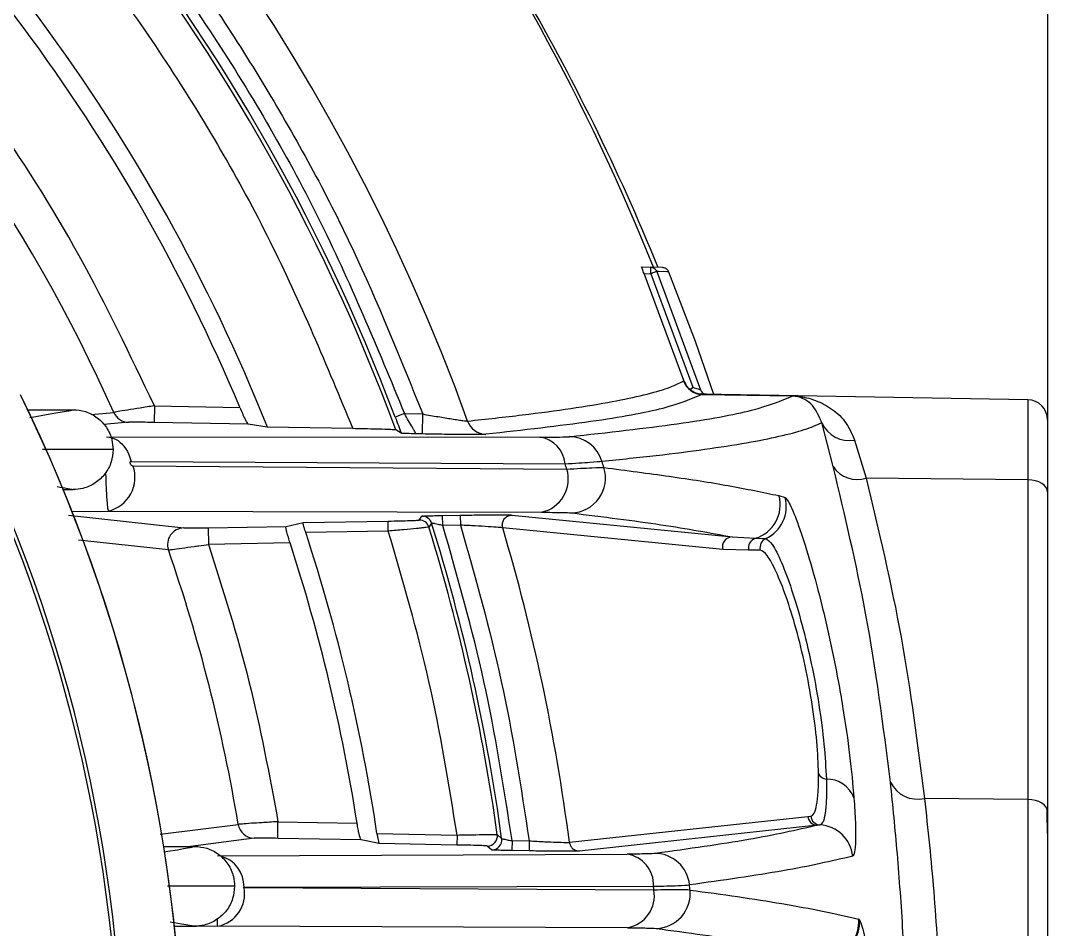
# Model space of a CAD drawing. Extents: x 6 to 134, y 3 to 97.
# Drawn here: x 131.004 to 132.547, y 41.772 to 43.136 of the extents above; entities that cross this region are included whole.
import ezdxf

# ---------------------------------------------------------------- set-up
doc = ezdxf.new("R2010")
doc.units = 0
doc.header["$MEASUREMENT"] = 0
doc.layers.add('OBJECT', color=7, linetype='CONTINUOUS')

msp = doc.modelspace()

# ---------------------------------------------------------------- linework, layer by layer
at = {"layer": 'OBJECT'}
for p, q in [((132.5466, 49.6965), (132.5466, 40.7239)), ((131.937, 42.7665), (131.9508, 42.766)), ((131.9687, 42.7654), (131.9508, 42.766)), ((131.9597, 42.7597), (132.0254, 42.582)), ((131.9626, 42.7596), (131.9597, 42.7597)), ((131.9748, 42.7592), (131.9626, 42.7596)), ((131.9776, 42.7591), (131.9748, 42.7592)), ((132.0004, 42.5958), (131.9408, 42.7564)), ((131.9408, 42.7564), (131.9508, 42.756)), ((131.9508, 42.756), (132.0139, 42.5857)), ((132, 42.5953), (132.0004, 42.5958)), ((132, 42.5953), (132, 42.5953)), ((132.0098, 42.5823), (132.0139, 42.5857)), ((132.5171, 42.567), (132.0278, 42.5756)), ((132.0282, 42.5755), (132.0279, 42.5751)), ((132.0279, 42.5751), (132.1633, 42.5727)), ((132.0279, 42.575), (132.0279, 42.5751)), ((132.1633, 42.5726), (132.0279, 42.575)), ((131.2051, 42.5579), (131.2046, 42.5329)), ((131.2051, 42.5579), (131.3334, 42.5556)), ((132.5171, 42.567), (132.5171, 42.4468)), ((131.015, 42.5521), (131.0831, 42.5521)), ((131.1102, 42.5447), (131.1443, 42.5479)), ((131.5809, 42.5461), (131.5669, 42.5408)), ((131.5809, 42.5461), (131.6083, 42.5456)), ((131.6078, 42.5156), (131.6083, 42.5456)), ((131.1665, 42.5331), (131.129, 42.5296)), ((131.3461, 42.5304), (131.2046, 42.5329)), ((131.3748, 42.5258), (131.3461, 42.5304)), ((132.2248, 42.4666), (132.2076, 42.5326)), ((131.1333, 42.5114), (131.7841, 42.5109)), ((131.5032, 42.5236), (131.3748, 42.5258)), ((131.576, 42.5167), (131.568, 42.5216)), ((131.6078, 42.5156), (131.5986, 42.5158)), ((132.2569, 42.5065), (132.2744, 42.4494)), ((131.1431, 42.4921), (131.0372, 42.4921)), ((131.1702, 42.4744), (131.8221, 42.4708)), ((131.1729, 42.4678), (131.8246, 42.4629)), ((132.5171, 42.4468), (132.2744, 42.4494)), ((132.5171, 42.4468), (132.5171, 41.9668)), ((131.0683, 42.4321), (131.0831, 42.4321)), ((132.1433, 42.4231), (132.1525, 42.4203)), ((131.0762, 42.3939), (131.2492, 42.3748)), ((131.0816, 42.399), (131.1361, 42.3999)), ((131.1361, 42.3999), (131.7866, 42.3981)), ((131.6029, 42.3864), (131.607, 42.3922)), ((131.6381, 42.3932), (131.6646, 42.3937)), ((131.6384, 42.3782), (131.6381, 42.3932)), ((131.6646, 42.3937), (131.6649, 42.3787)), ((131.7423, 42.3939), (132.073, 42.361)), ((131.2859, 42.3749), (131.403, 42.3769)), ((131.2859, 42.3749), (131.2863, 42.3499)), ((131.403, 42.3769), (131.4288, 42.3826)), ((131.4288, 42.3826), (131.5562, 42.3848)), ((131.5565, 42.3698), (131.5562, 42.3848)), ((131.6216, 42.3816), (131.6174, 42.3759)), ((131.6649, 42.3787), (131.6384, 42.3782)), ((131.7277, 42.3789), (131.7283, 42.3746)), ((131.7284, 42.3747), (131.7278, 42.3789)), ((131.7284, 42.3747), (131.7283, 42.3746)), ((132.0589, 42.3424), (131.7284, 42.3747)), ((131.5565, 42.3698), (131.4324, 42.3677)), ((132.073, 42.361), (132.1079, 42.359)), ((132.1079, 42.359), (132.1235, 42.3587)), ((131.2262, 42.3416), (131.0913, 42.356)), ((131.409, 42.352), (131.2863, 42.3499)), ((132.0978, 42.341), (132.0589, 42.3424)), ((132.1153, 42.3414), (132.0978, 42.341)), ((132.5171, 41.9668), (132.3618, 41.9684)), ((132.5171, 41.9668), (132.5171, 41.0662)), ((131.8285, 41.9026), (132.1865, 41.9413)), ((132.1865, 41.9413), (132.191, 41.9417)), ((131.2137, 41.9147), (131.3311, 41.9295)), ((131.3904, 41.9085), (131.3908, 41.9335)), ((131.3908, 41.9335), (131.5096, 41.9314)), ((132.201, 41.9281), (131.843, 41.8895)), ((132.2049, 41.9286), (132.201, 41.9281)), ((131.5395, 41.9156), (131.6598, 41.9135)), ((131.6598, 41.9135), (131.6595, 41.8985)), ((131.7203, 41.914), (131.7268, 41.9082)), ((131.2192, 41.8965), (131.2655, 41.8965)), ((131.3551, 41.9086), (131.2592, 41.8965)), ((131.5156, 41.9063), (131.3904, 41.9085)), ((131.5429, 41.9006), (131.5156, 41.9063)), ((131.6595, 41.8985), (131.5429, 41.9006)), ((131.7117, 41.8912), (131.7052, 41.897)), ((131.7424, 41.9051), (131.7421, 41.8901)), ((131.7424, 41.9051), (131.7681, 41.9047)), ((131.7681, 41.9047), (131.7679, 41.8897)), ((131.3002, 41.8824), (131.9153, 41.8848)), ((131.7679, 41.8897), (131.7421, 41.8901)), ((131.3255, 41.8365), (131.2251, 41.8365)), ((131.3397, 41.8351), (131.9549, 41.8365)), ((131.9555, 41.8309), (131.3398, 41.8343)), ((132.2643, 41.7862), (132.263, 41.7872)), ((131.2353, 41.7765), (131.2655, 41.7765)), ((131.3003, 41.7767), (131.2354, 41.7756)), ((131.9158, 41.7743), (131.3003, 41.7767))]:
    msp.add_line(p, q, dxfattribs=at)
at = {"layer": 'OBJECT', "flags": 128}
for points in [[(131.9776, 42.7591), (132.0173, 42.6549), (132.0449, 42.5753)], [(131.018, 42.5403), (131.0217, 42.541), (131.0432, 42.5447), (131.0573, 42.5472), (131.0665, 42.5488), (131.0726, 42.5499), (131.0765, 42.5506), (131.079, 42.5511), (131.0807, 42.5515), (131.0817, 42.5517), (131.0824, 42.5518), (131.0828, 42.5519), (131.083, 42.552), (131.0831, 42.552), (131.0832, 42.5521), (131.0832, 42.5521), (131.0832, 42.5521), (131.0832, 42.5521), (131.0832, 42.5521), (131.0832, 42.5521), (131.0832, 42.5521), (131.0832, 42.5521), (131.0832, 42.5521), (131.0831, 42.5521), (131.0831, 42.5521), (131.0831, 42.5521), (131.0831, 42.5521), (131.0831, 42.5521), (131.0831, 42.5521), (131.0831, 42.5521)], [(131.0592, 42.4367), (131.0635, 42.436), (131.0706, 42.4347), (131.0752, 42.4338), (131.0782, 42.4333), (131.0801, 42.4329), (131.0814, 42.4326), (131.0821, 42.4325), (131.0826, 42.4323), (131.0829, 42.4323), (131.0831, 42.4322), (131.0832, 42.4322), (131.0832, 42.4322), (131.0832, 42.4322), (131.0832, 42.4321), (131.0832, 42.4321), (131.0832, 42.4321), (131.0832, 42.4321), (131.0832, 42.4321), (131.0832, 42.4321), (131.0832, 42.4321), (131.0831, 42.4321), (131.0831, 42.4321), (131.0831, 42.4321), (131.0831, 42.4321), (131.0831, 42.4321), (131.0831, 42.4321)], [(132.5466, 42.4288), (132.5461, 42.4323), (132.5444, 42.4356), (132.5417, 42.4387), (132.538, 42.4414), (132.5336, 42.4437), (132.5285, 42.4454), (132.5229, 42.4464), (132.5171, 42.4468)], [(132.5466, 41.9488), (132.5461, 41.9523), (132.5444, 41.9556), (132.5417, 41.9587), (132.538, 41.9614), (132.5336, 41.9637), (132.5285, 41.9654), (132.5229, 41.9664), (132.5171, 41.9668)], [(131.2198, 41.8881), (131.2256, 41.8891), (131.2397, 41.8915), (131.249, 41.8932), (131.255, 41.8943), (131.259, 41.895), (131.2615, 41.8955), (131.2631, 41.8958), (131.2642, 41.8961), (131.2648, 41.8962), (131.2652, 41.8963), (131.2655, 41.8964), (131.2656, 41.8964), (131.2657, 41.8964), (131.2657, 41.8965), (131.2657, 41.8965), (131.2657, 41.8965), (131.2657, 41.8965), (131.2657, 41.8965), (131.2657, 41.8965), (131.2656, 41.8965), (131.2656, 41.8965), (131.2656, 41.8965), (131.2656, 41.8965), (131.2656, 41.8965), (131.2656, 41.8965), (131.2655, 41.8965), (131.2655, 41.8965), (131.2655, 41.8965)], [(131.2291, 41.7833), (131.2351, 41.7823), (131.2459, 41.7804), (131.253, 41.7791), (131.2577, 41.7782), (131.2607, 41.7777), (131.2626, 41.7773), (131.2638, 41.777), (131.2646, 41.7768), (131.2651, 41.7767), (131.2654, 41.7767), (131.2655, 41.7766), (131.2656, 41.7766), (131.2657, 41.7765), (131.2657, 41.7765), (131.2657, 41.7765), (131.2657, 41.7765), (131.2657, 41.7765), (131.2657, 41.7765), (131.2656, 41.7765), (131.2656, 41.7765), (131.2656, 41.7765), (131.2656, 41.7765), (131.2656, 41.7765), (131.2656, 41.7765), (131.2656, 41.7765), (131.2655, 41.7765), (131.2655, 41.7765)]]:
    msp.add_lwpolyline(points, dxfattribs=at)
at = {"layer": 'OBJECT'}
for centre, radius, start, end in [((128.8466, 41.5165), 3.0068, 19.7991, 86.1975), ((128.8466, 41.5165), 2.9067, 20.6331, 58.5533), ((128.8466, 41.5165), 2.901, 20.2713, 58.3816), ((128.8466, 41.5165), 2.7223, 21.7629, 51.3353), ((128.8466, 41.5165), 2.6951, 22.6787, 50.6776), ((128.8466, 41.5165), 3.35, 21.8973, 35.5044), ((128.8466, 41.5165), 2.5186, 24.1756, 45.7698), ((128.8405, 41.4923), 3.3711, 22.2084, 30.206), ((131.8791, 42.761), 0.0719, 356.0129, 3.9871), ((132.0284, 42.605), 0.03, 198.8911, 268.9754), ((132.0284, 42.6051), 0.03, 198.9895, 268.9943), ((128.8461, 41.517), 2.3074, 332.557, 27.443), ((128.8461, 41.517), 2.3128, 332.557, 27.443), ((128.8461, 41.517), 2.4031, 333.8964, 26.1036), ((128.8461, 41.517), 2.4032, 0, 26.1036), ((132.0348, 42.5852), 0.00997, 198.5647, 256.7244), ((132.1667, 42.5727), 0.00343, 179.3626, 180.6374), ((132.5166, 42.537), 0.03, 0, 89), ((131.167, 42.5579), 0.0248, 203.744, 268.7656), ((131.7038, 42.5449), 0.0299, 199.4703, 268.7726), ((132.249, 42.5511), 0.0454, 204.1451, 280.0652), ((131.8275, 42.4593), 0.0523, 17.2327, 88.7602), ((131.7779, 42.467), 0.0443, 4.981, 81.9458), ((131.1241, 42.4504), 0.0519, 283.4064, 19.6374), ((128.8466, 41.5165), 3.1248, 17.6308, 17.7829), ((131.8303, 42.4496), 0.0525, 271.4583, 17.2011), ((128.8466, 41.5165), 3.1787, 17.364, 17.5454), ((132.2608, 42.4903), 0.0431, 213.2467, 288.3211), ((131.7757, 42.4481), 0.0512, 282.3925, 16.906), ((132.0926, 42.4093), 0.0526, 286.946, 15.2621), ((132.1017, 42.4066), 0.0526, 294.466, 15.1019), ((131.6073, 42.3772), 0.015, 17.33, 90.9857), ((131.2499, 42.3497), 0.025, 91.5012, 198.9277), ((131.6031, 42.3714), 0.015, 17.2453, 90.9857), ((128.8466, 41.5165), 2.901, 7.876, 17.2309), ((128.8466, 41.5165), 2.9067, 7.7442, 17.3155), ((128.8466, 41.5165), 3.0068, 7.3777, 16.5831), ((128.8466, 41.5165), 3.0068, 7.3777, 16.5831), ((128.8466, 41.5165), 2.7223, 8.4312, 18.2199), ((132.0734, 42.3461), 0.015, 91.5632, 194.2876), ((132.1124, 42.3446), 0.015, 107.3194, 194.1892), ((132.1298, 42.345), 0.015, 114.9112, 194.0509), ((128.8466, 41.5165), 2.5186, 9.4377, 19.1243), ((128.8466, 41.5165), 2.6951, 8.8556, 18.0596), ((132.215, 42.0109), 0.0134, 204.0684, 267.8148), ((132.2153, 41.9542), 0.0433, 20.2317, 91.1563), ((132.3517, 42.013), 0.0457, 206.2357, 282.7698), ((132.2014, 41.9431), 0.0149, 186.9991, 268.6154), ((132.2058, 41.9435), 0.0149, 186.984, 266.563), ((131.3557, 41.9335), 0.0249, 189.2356, 268.6976), ((132.202, 41.8762), 0.0525, 6.1134, 86.8307), ((131.7054, 41.912), 0.015, 269.0248, 7.8511), ((131.712, 41.9062), 0.015, 269.0247, 7.7194), ((131.2916, 41.8356), 0.0482, 359.3553, 73.7482), ((131.9079, 41.8383), 0.0471, 357.8395, 80.9475), ((131.9568, 41.8335), 0.0524, 5.6748, 88.6971), ((131.2912, 41.8253), 0.0495, 280.6002, 10.4822), ((128.8466, 41.5165), 3.1248, 5.7738, 5.8783), ((128.8466, 41.5165), 3.1787, 5.6762, 5.8165), ((131.907, 41.8227), 0.0492, 280.3884, 9.5394), ((131.9575, 41.8257), 0.0525, 271.3644, 5.6755), ((132.2107, 41.7831), 0.0525, 283.7619, 4.4777), ((132.2118, 41.7825), 0.0527, 284.522, 4.0618)]:
    msp.add_arc(centre, radius, start, end, dxfattribs=at)
msp.add_ellipse((132.3552, 41.4879), major_axis=(0.0028, 2.2237), ratio=0.08749, start_param=4.906214, end_param=4.922588, dxfattribs=at)
for points, knots in [([(129.0488, 44.4568), (129.1388, 44.4482), (129.3203, 44.4308), (129.59, 44.3726), (129.8579, 44.2896), (130.1203, 44.1794), (130.3734, 44.0429), (130.6128, 43.8818), (130.8353, 43.698), (131.038, 43.4941), (131.2182, 43.2739), (131.3739, 43.0406), (131.5063, 42.7985), (131.5745, 42.6294), (131.6083, 42.5456)], [0, 0, 0, 0, 0.080321, 0.16194, 0.244772, 0.329378, 0.414487, 0.5, 0.585518, 0.670628, 0.755228, 0.838065, 0.919682, 1, 1, 1, 1]), ([(130.3578, 44.0171), (130.448, 43.9586), (130.6292, 43.841), (130.8749, 43.6273), (131.098, 43.3886), (131.292, 43.1256), (131.4574, 42.845), (131.5398, 42.6455), (131.5809, 42.5461)], [0, 0, 0, 0, 0.165461, 0.332207, 0.5, 0.667784, 0.834534, 1, 1, 1, 1]), ([(130.5181, 43.8095), (130.5429, 43.7927), (130.6532, 43.7178), (130.8294, 43.557), (131.0424, 43.3291), (131.2268, 43.0772), (131.3846, 42.8091), (131.4638, 42.6185), (131.5032, 42.5236)], [0, 0, 0, 0, 0.0546, 0.243502, 0.433551, 0.623588, 0.812496, 1, 1, 1, 1]), ([(131.2051, 42.5579), (131.1689, 42.6338), (131.0964, 42.7861), (130.96, 43.0006), (130.8026, 43.2005), (130.6769, 43.3394), (130.5995, 43.4052), (130.5869, 43.416)], [0, 0, 0, 0, 0.236632, 0.474692, 0.713929, 0.953149, 1, 1, 1, 1]), ([(131.9408, 42.7564), (131.9403, 42.7576), (131.9393, 42.76), (131.9381, 42.7632), (131.9373, 42.7654), (131.9369, 42.7664), (131.937, 42.7665), (131.937, 42.7665)], [0, 0, 0, 0, 0.238857, 0.478228, 0.702603, 0.906344, 1, 1, 1, 1]), ([(131.9508, 42.766), (131.9517, 42.7659), (131.9536, 42.7657), (131.9562, 42.7643), (131.9584, 42.7623), (131.9593, 42.7606), (131.9597, 42.7597)], [0, 0, 0, 0, 0.250025, 0.500041, 0.750035, 1, 1, 1, 1]), ([(131.9597, 42.7597), (131.9596, 42.7597), (131.9595, 42.7596), (131.9586, 42.7592), (131.957, 42.7585), (131.9542, 42.7574), (131.9519, 42.7565), (131.9508, 42.756)], [0, 0, 0, 0, 0.16608, 0.305031, 0.500797, 0.759543, 1, 1, 1, 1]), ([(131.9776, 42.7591), (131.9774, 42.7596), (131.9769, 42.7606), (131.976, 42.762), (131.9748, 42.7631), (131.9734, 42.7641), (131.9719, 42.7648), (131.9703, 42.7652), (131.9692, 42.7653), (131.9687, 42.7654)], [0, 0, 0, 0, 0.143842, 0.287685, 0.431527, 0.575369, 0.719212, 0.85775, 1, 1, 1, 1]), ([(131.6757, 42.535), (131.7038, 42.538), (131.761, 42.5443), (131.8332, 42.554), (131.8942, 42.5641), (131.9423, 42.5743), (131.9789, 42.5846), (131.9929, 42.5917), (132, 42.5953)], [0, 0, 0, 0, 0.1608561, 0.3275465, 0.5000762, 0.664567, 0.8312066, 1, 1, 1, 1]), ([(132.0004, 42.5958), (132.0019, 42.5925), (132.0042, 42.5874), (132.0084, 42.5836), (132.0098, 42.5823)], [0, 0, 0, 0, 0.649626, 1, 1, 1, 1]), ([(132.0279, 42.575), (132.0114, 42.568), (131.9784, 42.5539), (131.8703, 42.5339), (131.7588, 42.5214), (131.7032, 42.5151)], [0, 0, 0, 0, 0.333358, 0.666967, 1, 1, 1, 1]), ([(132.0098, 42.5823), (132.0125, 42.5805), (132.0164, 42.5778), (132.023, 42.5759), (132.0265, 42.5757), (132.0282, 42.5755)], [0, 0, 0, 0, 0.496677, 0.748877, 1, 1, 1, 1]), ([(132.0139, 42.5857), (132.0154, 42.5853), (132.0182, 42.5844), (132.0219, 42.5834), (132.0241, 42.5826), (132.0251, 42.5822), (132.0253, 42.5821), (132.0254, 42.582)], [0, 0, 0, 0, 0.264349, 0.520769, 0.76452, 0.882861, 1, 1, 1, 1]), ([(132.0347, 42.5752), (132.0346, 42.5753), (132.0343, 42.5753), (132.0325, 42.5755), (132.0299, 42.5755), (132.0282, 42.5755)], [0, 0, 0, 0, 0.2484716, 0.5005934, 1, 1, 1, 1]), ([(131.2051, 42.5579), (131.1978, 42.5568), (131.1832, 42.5545), (131.1638, 42.5514), (131.1493, 42.5489), (131.1459, 42.5483), (131.1443, 42.5479)], [0, 0, 0, 0, 0.250062, 0.499864, 0.759262, 1, 1, 1, 1]), ([(131.8287, 42.5115), (131.886, 42.5179), (132.0007, 42.5308), (132.1123, 42.5512), (132.1463, 42.5655), (132.1633, 42.5726)], [0, 0, 0, 0, 0.333112, 0.666662, 1, 1, 1, 1]), ([(132.1633, 42.5727), (132.1637, 42.5727), (132.1647, 42.5727), (132.1668, 42.5726), (132.1699, 42.5724), (132.1749, 42.5719), (132.1835, 42.5704), (132.1996, 42.5662), (132.2208, 42.5556), (132.2436, 42.5363), (132.2525, 42.5165), (132.2569, 42.5065)], [0, 0, 0, 0, 0.006485, 0.013721, 0.031594, 0.062973, 0.125806, 0.251401, 0.500146, 0.748658, 1, 1, 1, 1]), ([(132.2076, 42.5326), (132.2028, 42.5434), (132.1955, 42.5599), (132.1811, 42.5682), (132.1734, 42.5711), (132.1692, 42.572), (132.1669, 42.5724), (132.1654, 42.5725), (132.1644, 42.5726), (132.1639, 42.5726), (132.1635, 42.5726), (132.1634, 42.5726), (132.1633, 42.5726)], [0, 0, 0, 0, 0.496699, 0.752031, 0.881111, 0.944765, 0.975296, 0.989233, 0.995173, 0.997683, 0.99885, 1, 1, 1, 1]), ([(131.0831, 42.5521), (131.0893, 42.5516), (131.1023, 42.5504), (131.12, 42.5408), (131.134, 42.5259), (131.1419, 42.5087), (131.1427, 42.497), (131.1431, 42.4921)], [0, 0, 0, 0, 0.19834, 0.412972, 0.627088, 0.843128, 1, 1, 1, 1]), ([(131.3334, 42.5556), (131.3347, 42.5526), (131.3373, 42.5464), (131.3411, 42.5384), (131.3441, 42.5327), (131.3456, 42.5306), (131.346, 42.5305), (131.3461, 42.5304)], [0, 0, 0, 0, 0.243971, 0.488094, 0.725805, 0.945379, 1, 1, 1, 1]), ([(131.5986, 42.5158), (131.5985, 42.5159), (131.5982, 42.5162), (131.597, 42.5181), (131.5952, 42.5212), (131.592, 42.5267), (131.5872, 42.5351), (131.583, 42.5424), (131.5809, 42.5461)], [0, 0, 0, 0, 0.115729, 0.237005, 0.365058, 0.500932, 0.749862, 1, 1, 1, 1]), ([(131.6083, 42.5456), (131.6161, 42.5442), (131.6316, 42.5415), (131.6495, 42.5386), (131.6615, 42.5368), (131.6686, 42.5358), (131.6736, 42.5351), (131.675, 42.535), (131.6757, 42.535)], [0, 0, 0, 0, 0.250259, 0.499688, 0.634038, 0.761572, 0.8832, 1, 1, 1, 1]), ([(131.2046, 42.5329), (131.2002, 42.533), (131.1913, 42.5331), (131.1792, 42.5332), (131.1717, 42.5332), (131.1678, 42.5332), (131.1669, 42.5331), (131.1665, 42.5331)], [0, 0, 0, 0, 0.250375, 0.499635, 0.749241, 0.875421, 1, 1, 1, 1]), ([(131.5669, 42.5408), (131.5685, 42.5365), (131.5717, 42.5281), (131.5745, 42.5205), (131.576, 42.5167)], [0, 0, 0, 0, 0.5001229, 1, 1, 1, 1]), ([(131.8775, 42.4748), (131.9054, 42.4776), (131.9621, 42.4834), (132.0343, 42.4927), (132.0959, 42.5023), (132.1453, 42.5121), (132.1838, 42.5221), (132.1996, 42.5291), (132.2076, 42.5326)], [0, 0, 0, 0, 0.161143, 0.327799, 0.499972, 0.664532, 0.831207, 1, 1, 1, 1]), ([(131.1334, 42.5114), (131.1382, 42.5105), (131.1476, 42.5089), (131.1588, 42.499), (131.1664, 42.4871), (131.169, 42.4784), (131.1702, 42.4744)], [0, 0, 0, 0, 0.2951, 0.569758, 0.806962, 1, 1, 1, 1]), ([(131.568, 42.5216), (131.5672, 42.5217), (131.5655, 42.5219), (131.5551, 42.5224), (131.5398, 42.5228), (131.5216, 42.5232), (131.5089, 42.5235), (131.5032, 42.5236)], [0, 0, 0, 0, 0.199355, 0.398467, 0.604141, 0.823636, 1, 1, 1, 1]), ([(131.5986, 42.5158), (131.5938, 42.5159), (131.5866, 42.5162), (131.5793, 42.5164), (131.5765, 42.5166), (131.5762, 42.5167), (131.576, 42.5167)], [0, 0, 0, 0, 0.500732, 0.749883, 0.881702, 1, 1, 1, 1]), ([(131.7032, 42.5151), (131.7005, 42.515), (131.6951, 42.5147), (131.6718, 42.5148), (131.6418, 42.515), (131.6191, 42.5154), (131.6078, 42.5156)], [0, 0, 0, 0, 0.249705, 0.499483, 0.749364, 1, 1, 1, 1]), ([(131.7841, 42.5109), (131.7953, 42.5109), (131.8175, 42.5109), (131.825, 42.5113), (131.8287, 42.5115)], [0, 0, 0, 0, 0.498689, 1, 1, 1, 1]), ([(131.1431, 42.4921), (131.1425, 42.4859), (131.1414, 42.4729), (131.1317, 42.4552), (131.1168, 42.4412), (131.0997, 42.4333), (131.088, 42.4325), (131.0831, 42.4321)], [0, 0, 0, 0, 0.19834, 0.412972, 0.627088, 0.843128, 1, 1, 1, 1]), ([(131.1702, 42.4744), (131.1698, 42.4744), (131.1693, 42.4743), (131.1688, 42.4739), (131.1686, 42.4734), (131.1684, 42.4728), (131.1685, 42.4721), (131.1686, 42.4714), (131.1691, 42.4705), (131.1698, 42.4694), (131.1708, 42.4686), (131.1719, 42.468), (131.1726, 42.4679), (131.1729, 42.4678)], [0, 0, 0, 0, 0.135755, 0.19461, 0.25085, 0.311579, 0.375121, 0.438063, 0.500884, 0.619797, 0.750916, 0.873674, 1, 1, 1, 1]), ([(131.8221, 42.4708), (131.8361, 42.4717), (131.8638, 42.4734), (131.873, 42.4743), (131.8775, 42.4748)], [0, 0, 0, 0, 0.5068021, 1, 1, 1, 1]), ([(131.8246, 42.4629), (131.8387, 42.4637), (131.8665, 42.4652), (131.8759, 42.4652), (131.8805, 42.4652)], [0, 0, 0, 0, 0.50905, 1, 1, 1, 1]), ([(131.8805, 42.4652), (131.9141, 42.4608), (131.9832, 42.4519), (132.0717, 42.4379), (132.119, 42.4281), (132.1433, 42.4231)], [0, 0, 0, 0, 0.3150005, 0.6483317, 1, 1, 1, 1]), ([(132.3108, 41.9928), (132.3, 42.0776), (132.2797, 42.2364), (132.2422, 42.3934), (132.2248, 42.4666)], [0, 0, 0, 0, 0.533731, 1, 1, 1, 1]), ([(131.1319, 42.4556), (131.1321, 42.4487), (131.1325, 42.4378), (131.1331, 42.4262), (131.1334, 42.4205), (131.1336, 42.4178), (131.1337, 42.4164), (131.1338, 42.4157), (131.1338, 42.4154), (131.1338, 42.4152), (131.1338, 42.4152), (131.1338, 42.4151), (131.1338, 42.4151), (131.1338, 42.4151), (131.1338, 42.4151), (131.1338, 42.4151), (131.1338, 42.4151), (131.1338, 42.4151), (131.1338, 42.4151), (131.134, 42.4134), (131.1343, 42.4091), (131.1351, 42.4022), (131.1357, 42.4008), (131.1361, 42.3999)], [0, 0, 0, 0, 0.239334, 0.376215, 0.448939, 0.486363, 0.505338, 0.514892, 0.519685, 0.522086, 0.523287, 0.523888, 0.524189, 0.524339, 0.524414, 0.524452, 0.524471, 0.52448, 0.524485, 0.524489, 0.607251, 0.760495, 1, 1, 1, 1]), ([(132.2744, 42.4494), (132.2933, 42.3699), (132.3312, 42.2105), (132.3516, 42.0492), (132.3618, 41.9684)], [0, 0, 0, 0, 0.498789, 1, 1, 1, 1]), ([(132.1525, 42.4203), (132.1551, 42.4173), (132.1602, 42.4113), (132.1743, 42.375), (132.1909, 42.3231), (132.2085, 42.2574), (132.2253, 42.1833), (132.2395, 42.1063), (132.2503, 42.0311), (132.2541, 41.9898), (132.2559, 41.9692)], [0, 0, 0, 0, 0.125398, 0.250033, 0.374937, 0.500006, 0.625107, 0.75017, 0.875155, 1, 1, 1, 1]), ([(131.607, 42.3922), (131.6072, 42.3922), (131.6075, 42.3923), (131.6101, 42.3925), (131.6159, 42.3927), (131.6262, 42.393), (131.6341, 42.3932), (131.6381, 42.3932)], [0, 0, 0, 0, 0.125386, 0.250871, 0.500275, 0.749234, 1, 1, 1, 1]), ([(131.6646, 42.3937), (131.6739, 42.3938), (131.6925, 42.3941), (131.7169, 42.3943), (131.7357, 42.3943), (131.7401, 42.394), (131.7423, 42.3939)], [0, 0, 0, 0, 0.250139, 0.500155, 0.750081, 1, 1, 1, 1]), ([(131.7277, 42.3789), (131.7279, 42.3809), (131.7283, 42.3838), (131.7302, 42.3874), (131.7328, 42.3904), (131.7369, 42.3932), (131.7406, 42.3937), (131.7423, 42.3939)], [0, 0, 0, 0, 0.251214, 0.38334, 0.515969, 0.770807, 1, 1, 1, 1]), ([(131.7866, 42.3981), (131.7978, 42.398), (131.8202, 42.3979), (131.8278, 42.3974), (131.8316, 42.3971)], [0, 0, 0, 0, 0.501562, 1, 1, 1, 1]), ([(131.8316, 42.3971), (131.8788, 42.3913), (131.9734, 42.3795), (132.0397, 42.3672), (132.073, 42.361)], [0, 0, 0, 0, 0.498752, 1, 1, 1, 1]), ([(131.2492, 42.3748), (131.2503, 42.3747), (131.2524, 42.3746), (131.2613, 42.3746), (131.2728, 42.3747), (131.2815, 42.3748), (131.2859, 42.3749)], [0, 0, 0, 0, 0.249808, 0.499704, 0.749175, 1, 1, 1, 1]), ([(131.409, 42.352), (131.4081, 42.3549), (131.4063, 42.3606), (131.4041, 42.3682), (131.4029, 42.3738), (131.4026, 42.3765), (131.4029, 42.3768), (131.403, 42.3769)], [0, 0, 0, 0, 0.226997, 0.454289, 0.67365, 0.882634, 1, 1, 1, 1]), ([(131.4324, 42.3677), (131.4318, 42.3694), (131.4307, 42.3728), (131.4295, 42.3774), (131.4287, 42.3807), (131.4285, 42.3823), (131.4287, 42.3825), (131.4288, 42.3826)], [0, 0, 0, 0, 0.227054, 0.454411, 0.673658, 0.882513, 1, 1, 1, 1]), ([(131.5562, 42.3848), (131.5622, 42.3849), (131.574, 42.3852), (131.5895, 42.3856), (131.5983, 42.386), (131.6022, 42.3862), (131.6026, 42.3863), (131.6029, 42.3864)], [0, 0, 0, 0, 0.2497961, 0.4993227, 0.7486414, 0.8742464, 1, 1, 1, 1]), ([(131.6174, 42.3759), (131.6165, 42.3757), (131.615, 42.3754), (131.6072, 42.3745), (131.5969, 42.3735), (131.5799, 42.3719), (131.5643, 42.3705), (131.5565, 42.3698)], [0, 0, 0, 0, 0.2437376, 0.3706446, 0.5007696, 0.7502656, 1, 1, 1, 1]), ([(131.6384, 42.3782), (131.636, 42.3788), (131.6319, 42.3797), (131.6274, 42.3807), (131.6246, 42.3812), (131.6229, 42.3815), (131.6218, 42.3817), (131.6217, 42.3817), (131.6216, 42.3816)], [0, 0, 0, 0, 0.289501, 0.499702, 0.63435, 0.761751, 0.883155, 1, 1, 1, 1]), ([(131.7283, 42.3746), (131.7266, 42.3749), (131.7229, 42.3754), (131.7076, 42.3764), (131.6874, 42.3776), (131.6724, 42.3783), (131.6649, 42.3787)], [0, 0, 0, 0, 0.239396, 0.499824, 0.74984, 1, 1, 1, 1]), ([(132.1235, 42.3587), (132.1266, 42.3567), (132.1328, 42.3528), (132.1468, 42.3247), (132.1623, 42.2836), (132.178, 42.2311), (132.1924, 42.1713), (132.2038, 42.1088), (132.2118, 42.0476), (132.2136, 42.0142), (132.2145, 41.9975)], [0, 0, 0, 0, 0.125945, 0.251061, 0.37591, 0.500546, 0.625122, 0.749825, 0.874777, 1, 1, 1, 1]), ([(131.2262, 42.3416), (131.2278, 42.3418), (131.2311, 42.3421), (131.2454, 42.3441), (131.2605, 42.3462), (131.2743, 42.3481), (131.2816, 42.3492), (131.2863, 42.3499)], [0, 0, 0, 0, 0.239221, 0.499413, 0.749031, 0.83492, 1, 1, 1, 1]), ([(132.2028, 42.0054), (132.2022, 42.0209), (132.201, 42.052), (132.1938, 42.1092), (132.1831, 42.1678), (132.1694, 42.2238), (132.1541, 42.2727), (132.1389, 42.3107), (132.125, 42.3364), (132.1185, 42.3397), (132.1153, 42.3414)], [0, 0, 0, 0, 0.1248515, 0.2496701, 0.3745086, 0.4994314, 0.6244738, 0.7495868, 0.8746189, 1, 1, 1, 1]), ([(132.191, 41.9417), (132.1928, 41.9426), (132.1963, 41.9445), (132.2001, 41.9576), (132.2026, 41.9773), (132.2027, 41.996), (132.2028, 42.0054)], [0, 0, 0, 0, 0.249686, 0.500038, 0.748854, 1, 1, 1, 1]), ([(132.2145, 41.9975), (132.2146, 41.9874), (132.2149, 41.9672), (132.213, 41.9459), (132.2098, 41.9317), (132.2065, 41.9296), (132.2049, 41.9286)], [0, 0, 0, 0, 0.251034, 0.499842, 0.750237, 1, 1, 1, 1]), ([(132.3369, 41.5165), (132.3366, 41.5591), (132.3358, 41.6446), (132.33, 41.7689), (132.3215, 41.8875), (132.3144, 41.9577), (132.3108, 41.9928)], [0, 0, 0, 0, 0.249549, 0.499969, 0.749833, 1, 1, 1, 1]), ([(132.2559, 41.9692), (132.2568, 41.9564), (132.2585, 41.931), (132.2586, 41.904), (132.2573, 41.8858), (132.2553, 41.8831), (132.2542, 41.8818)], [0, 0, 0, 0, 0.251428, 0.50031, 0.75055, 1, 1, 1, 1]), ([(132.3618, 41.9684), (132.3644, 41.9454), (132.3694, 41.9009), (132.3759, 41.829), (132.3822, 41.7418), (132.3872, 41.6374), (132.3891, 41.517), (132.3872, 41.3965), (132.3816, 41.2784), (132.3728, 41.165), (132.3655, 41.098), (132.3618, 41.0646)], [0, 0, 0, 0, 0.08716, 0.168378, 0.249872, 0.377197, 0.499566, 0.621999, 0.749352, 0.874781, 1, 1, 1, 1]), ([(132.5466, 41.9488), (132.5466, 41.9183), (132.5466, 41.8561), (132.5466, 41.7501), (132.5466, 41.6358), (132.5466, 41.5165), (132.5466, 41.3972), (132.5466, 41.2829), (132.5466, 41.1769), (132.5466, 41.1147), (132.5466, 41.0842)], [0, 0, 0, 0, 0.119315, 0.243373, 0.370808, 0.5, 0.629192, 0.756627, 0.880685, 1, 1, 1, 1]), ([(131.3908, 41.9335), (131.3865, 41.9332), (131.3782, 41.9327), (131.3644, 41.9319), (131.3494, 41.931), (131.3359, 41.93), (131.3327, 41.9296), (131.3311, 41.9295)], [0, 0, 0, 0, 0.150499, 0.284211, 0.500576, 0.757156, 1, 1, 1, 1]), ([(131.5156, 41.9063), (131.5153, 41.9066), (131.5147, 41.9073), (131.5134, 41.9118), (131.5119, 41.9182), (131.5106, 41.9252), (131.5099, 41.9297), (131.5096, 41.9314)], [0, 0, 0, 0, 0.215818, 0.431529, 0.649866, 0.870927, 1, 1, 1, 1]), ([(132.201, 41.9281), (132.1694, 41.9209), (132.1062, 41.9065), (132.0074, 41.8927), (131.958, 41.8858)], [0, 0, 0, 0, 0.499931, 1, 1, 1, 1]), ([(131.5395, 41.9156), (131.5397, 41.9139), (131.5403, 41.9105), (131.5412, 41.9059), (131.542, 41.9025), (131.5426, 41.9008), (131.5429, 41.9006), (131.5429, 41.9006)], [0, 0, 0, 0, 0.220977, 0.441916, 0.66351, 0.883731, 1, 1, 1, 1]), ([(131.6598, 41.9135), (131.6648, 41.9136), (131.6726, 41.9138), (131.6874, 41.914), (131.7001, 41.9142), (131.7102, 41.9143), (131.7179, 41.9142), (131.7193, 41.9141), (131.7203, 41.914)], [0, 0, 0, 0, 0.160615, 0.251042, 0.500138, 0.632037, 0.759464, 1, 1, 1, 1]), ([(131.2655, 41.8965), (131.2718, 41.8959), (131.2847, 41.8948), (131.3025, 41.8851), (131.3165, 41.8703), (131.3244, 41.8531), (131.3252, 41.8414), (131.3255, 41.8365)], [0, 0, 0, 0, 0.19834, 0.412972, 0.627088, 0.843128, 1, 1, 1, 1]), ([(131.3904, 41.9085), (131.3861, 41.9086), (131.3776, 41.9087), (131.3665, 41.9088), (131.3581, 41.9087), (131.3561, 41.9086), (131.3551, 41.9086)], [0, 0, 0, 0, 0.250059, 0.50002, 0.749737, 1, 1, 1, 1]), ([(131.7052, 41.897), (131.7044, 41.8971), (131.7028, 41.8973), (131.6921, 41.8978), (131.6771, 41.8982), (131.6654, 41.8984), (131.6595, 41.8985)], [0, 0, 0, 0, 0.249936, 0.49971, 0.749414, 1, 1, 1, 1]), ([(131.7268, 41.9082), (131.7271, 41.9081), (131.7275, 41.9079), (131.7295, 41.9075), (131.7318, 41.907), (131.7348, 41.9064), (131.7385, 41.9057), (131.741, 41.9053), (131.7424, 41.9051)], [0, 0, 0, 0, 0.237394, 0.365479, 0.499845, 0.685089, 0.826416, 1, 1, 1, 1]), ([(131.7681, 41.9047), (131.7762, 41.9043), (131.7909, 41.9035), (131.8098, 41.9027), (131.8236, 41.9024), (131.8269, 41.9025), (131.8285, 41.9026)], [0, 0, 0, 0, 0.275543, 0.500051, 0.755367, 1, 1, 1, 1]), ([(131.8285, 41.9026), (131.8289, 41.9009), (131.8297, 41.8974), (131.8332, 41.8931), (131.8378, 41.8902), (131.8413, 41.8897), (131.843, 41.8895)], [0, 0, 0, 0, 0.241914, 0.5, 0.758086, 1, 1, 1, 1]), ([(131.7421, 41.8901), (131.7382, 41.8902), (131.7304, 41.8904), (131.7204, 41.8906), (131.7133, 41.8909), (131.7123, 41.8911), (131.7117, 41.8912)], [0, 0, 0, 0, 0.250073, 0.499952, 0.749382, 1, 1, 1, 1]), ([(131.843, 41.8895), (131.841, 41.8894), (131.8369, 41.8892), (131.819, 41.8891), (131.7953, 41.8892), (131.777, 41.8895), (131.7679, 41.8897)], [0, 0, 0, 0, 0.249736, 0.499485, 0.749259, 1, 1, 1, 1]), ([(131.958, 41.8858), (131.9545, 41.8856), (131.9474, 41.8851), (131.926, 41.8849), (131.9153, 41.8848)], [0, 0, 0, 0, 0.501551, 1, 1, 1, 1]), ([(132.2542, 41.8818), (132.2222, 41.8743), (132.1587, 41.8596), (132.0586, 41.8456), (132.009, 41.8386)], [0, 0, 0, 0, 0.50338, 1, 1, 1, 1]), ([(131.3255, 41.8365), (131.325, 41.8303), (131.3238, 41.8173), (131.3142, 41.7996), (131.2993, 41.7856), (131.2821, 41.7777), (131.2705, 41.7769), (131.2655, 41.7765)], [0, 0, 0, 0, 0.19834, 0.412972, 0.627088, 0.843128, 1, 1, 1, 1]), ([(131.3398, 41.8343), (131.3398, 41.8343), (131.3397, 41.8344), (131.3396, 41.8344), (131.3395, 41.8345), (131.3395, 41.8346), (131.3395, 41.8347), (131.3395, 41.8348), (131.3395, 41.8348), (131.3395, 41.8349), (131.3395, 41.835), (131.3395, 41.835), (131.3396, 41.8351), (131.3397, 41.8351), (131.3397, 41.8351)], [0, 0, 0, 0, 0.148715, 0.270423, 0.325985, 0.381078, 0.499318, 0.560288, 0.614892, 0.666468, 0.718939, 0.776042, 0.840716, 1, 1, 1, 1]), ([(131.9549, 41.8365), (131.9686, 41.8369), (131.9956, 41.8376), (132.0045, 41.8383), (132.009, 41.8386)], [0, 0, 0, 0, 0.503406, 1, 1, 1, 1]), ([(132.0098, 41.8309), (132.0054, 41.8311), (131.9964, 41.8314), (131.9694, 41.831), (131.9555, 41.8309)], [0, 0, 0, 0, 0.488528, 1, 1, 1, 1]), ([(132.0098, 41.8309), (132.034, 41.8276), (132.0839, 41.8209), (132.1502, 41.8104), (132.2121, 41.7991), (132.2458, 41.7912), (132.263, 41.7872)], [0, 0, 0, 0, 0.22962, 0.472827, 0.72962, 1, 1, 1, 1]), ([(131.3003, 41.7767), (131.3002, 41.7771), (131.3002, 41.778), (131.3001, 41.7823), (131.3001, 41.7863), (131.3001, 41.7878)], [0, 0, 0, 0, 0.409199, 0.788947, 1, 1, 1, 1]), ([(131.9158, 41.7743), (131.9266, 41.7742), (131.9481, 41.774), (131.9552, 41.7735), (131.9588, 41.7733)], [0, 0, 0, 0, 0.501585, 1, 1, 1, 1]), ([(131.9588, 41.7733), (132.0064, 41.7669), (132.1016, 41.754), (132.1656, 41.7406), (132.1976, 41.7339)], [0, 0, 0, 0, 0.499771, 1, 1, 1, 1]), ([(132.2643, 41.7862), (132.267, 41.7796), (132.2723, 41.7664), (132.2814, 41.7024), (132.2886, 41.6164), (132.2896, 41.5498), (132.2901, 41.5165)], [0, 0, 0, 0, 0.250566, 0.500351, 0.750175, 1, 1, 1, 1])]:
    msp.add_open_spline(points, degree=3, knots=knots, dxfattribs=at)
for points in [[(131.7424, 41.9051), (131.73, 41.9851), (131.7051, 42.1449), (131.6606, 42.3005), (131.6384, 42.3782)], [(131.6649, 42.3787), (131.687, 42.3008), (131.7312, 42.1449), (131.7558, 41.9847), (131.7681, 41.9047)], [(131.6598, 41.9135), (131.6473, 41.9907), (131.6223, 42.1449), (131.5784, 42.2948), (131.5565, 42.3698)], [(131.2863, 42.3499), (131.3081, 42.2816), (131.3516, 42.1449), (131.3777, 42.004), (131.3908, 41.9335)]]:
    msp.add_open_spline(points, degree=3, dxfattribs=at)

doc.saveas('drawing.dxf')
